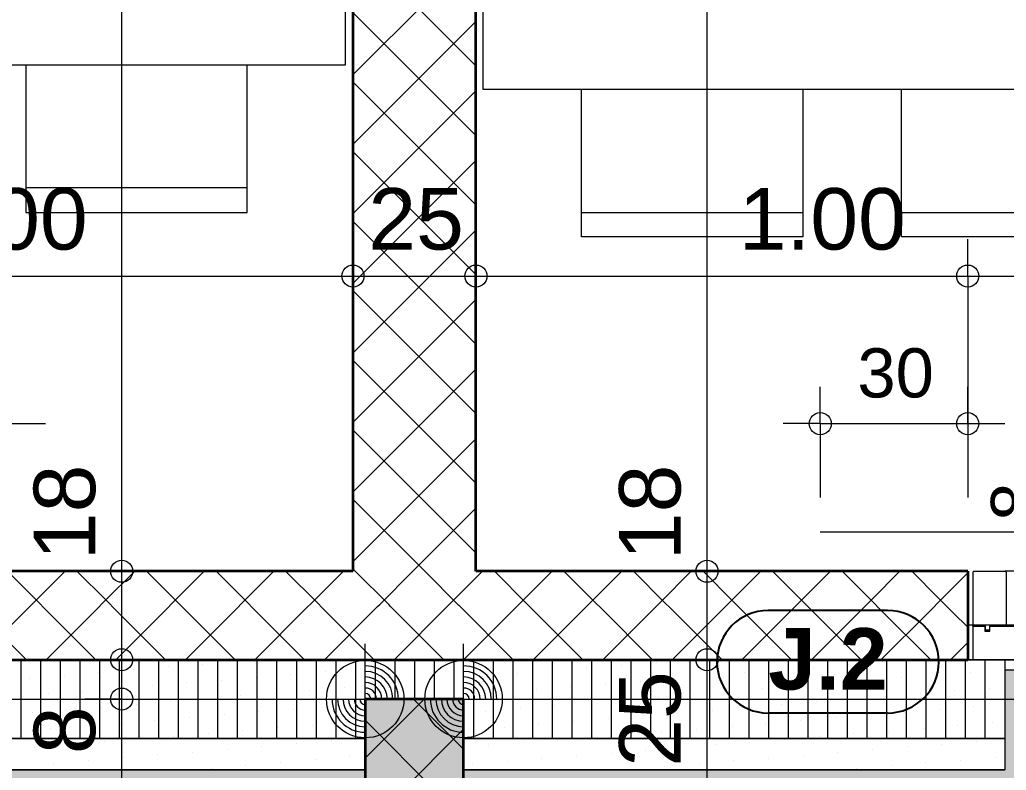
# Model space of a CAD drawing. Header units: metres. Extents: x 0.003 to 0.843, y 0.003 to 0.597.
# Drawn here: x 0.46231 to 0.50242, y 0.1981 to 0.22862 of the extents above; entities that cross this region are included whole.
import ezdxf

# ---------------------------------------------------------------- set-up
doc = ezdxf.new("R2010")
doc.units = ezdxf.units.M
for name, pattern in [('AUSGEZOGEN', [0]), ('PHANTOM', [63.5, 31.75, -6.35, 6.35, -6.35, 6.35, -6.35]), ('PUNKT', [6.35, 0, -6.35]), ('RAND', [44.45, 12.7, -6.35, 12.7, -6.35, 0, -6.35]), ('VERDECKT', [9.525, 6.35, -3.175])]:
    doc.linetypes.add(name, pattern=pattern)
for name, color, linetype, lineweight in [('Allgemein', 7, 'AUSGEZOGEN', 18), ('Bodenplatte', 7, 'AUSGEZOGEN', 18), ('Daemmung', 7, 'AUSGEZOGEN', 18), ('Decke', 7, 'AUSGEZOGEN', 35), ('Deckendaemmung', 7, 'AUSGEZOGEN', 13), ('Fenster', 7, 'AUSGEZOGEN', 18), ('Text Koten', 7, 'AUSGEZOGEN', 25), ('Text Werkplan Ausfuehrung', 7, 'AUSGEZOGEN', 25), ('Unterkonstruktion', 7, 'AUSGEZOGEN', 18), ('Vorhangbrett', 7, 'AUSGEZOGEN', 13), ('Wand Beton bewehrt', 7, 'AUSGEZOGEN', 35), ('Werkplan- Ausfuehrungsmasse', 7, 'AUSGEZOGEN', 13)]:
    doc.layers.add(name, color=color, linetype=linetype, lineweight=lineweight)
doc.layers.add('Moebel', color=7, linetype='AUSGEZOGEN', lineweight=13, true_color=0xababab)
doc.styles.add('ARIAL', font='ARIAL.TTF')

msp = doc.modelspace()

# ---------------------------------------------------------------- hatches: boundary and pattern name
at = {"layer": 'Allgemein', "linetype": 'AUSGEZOGEN', "lineweight": 13}
msp.add_hatch(color=32, dxfattribs=at).paths.add_polyline_path([(0.50316, 0.199397), (0.50316, 0.202171), (0.50236, 0.202171), (0.50236, 0.199397), (0.50236, 0.198597), (0.50236, 0.198117), (0.50236, 0.197637), (0.50236, 0.197237), (0.50316, 0.197237), (0.50316, 0.197637), (0.50316, 0.198117), (0.50316, 0.198597)])
h = msp.add_hatch(color=32, dxfattribs=at)
h.paths.add_polyline_path([(0.47636, 0.198117), (0.45436, 0.198117), (0.45436, 0.197637), (0.47636, 0.197637)])
h.paths.add_polyline_path([(0.62556, 0.198117), (0.62556, 0.197637), (0.63884, 0.197637), (0.63884, 0.198117)])
h.paths.add_polyline_path([(0.48036, 0.198117), (0.48036, 0.197637), (0.50236, 0.197637), (0.50236, 0.198117)])
h.paths.add_polyline_path([(0.38076, 0.198117), (0.38076, 0.197637), (0.39146, 0.197637), (0.39146, 0.198117)])
h.paths.add_polyline_path([(0.33116, 0.198117), (0.3174, 0.198117), (0.3174, 0.197637), (0.33116, 0.197637)])
h.paths.add_polyline_path([(0.57596, 0.198117), (0.56526, 0.198117), (0.56526, 0.197637), (0.57596, 0.197637)])
at = {"layer": 'Bodenplatte', "linetype": 'AUSGEZOGEN', "lineweight": 13, "true_color": 0xa8ffa8}
msp.add_hatch(color=81, dxfattribs=at).paths.add_polyline_path([(0.47636, 0.200997), (0.47636, 0.160997), (0.48036, 0.160997), (0.48036, 0.200997)])

# ---------------------------------------------------------------- linework, layer by layer
at = {"layer": 'Allgemein', "color": 7, "linetype": 'AUSGEZOGEN', "lineweight": 13}
for p, q in [((0.50316, 0.202171), (0.50236, 0.202171)), ((0.50236, 0.202171), (0.50236, 0.199397)), ((0.50236, 0.199397), (0.50236, 0.198597)), ((0.50236, 0.198597), (0.50236, 0.198117)), ((0.47636, 0.198117), (0.45436, 0.198117)), ((0.47636, 0.197637), (0.47636, 0.198117)), ((0.50236, 0.198117), (0.48036, 0.198117)), ((0.48036, 0.198117), (0.48036, 0.197637))]:
    msp.add_line(p, q, dxfattribs=at)
at = {"layer": 'Bodenplatte', "color": 92, "linetype": 'VERDECKT', "lineweight": 18, "true_color": 0x00c600}
msp.add_line((0.32236, 0.202597), (0.63436, 0.202597), dxfattribs=at)
at = {"layer": 'Daemmung', "color": 7, "linetype": 'AUSGEZOGEN', "lineweight": 18}
for p, q in [((0.50086, 0.202597), (0.45586, 0.202597)), ((0.50236, 0.202597), (0.50086, 0.202597)), ((0.50236, 0.202597), (0.50236, 0.202171)), ((0.50236, 0.202171), (0.50236, 0.199397)), ((0.47636, 0.199397), (0.47636, 0.200997)), ((0.47636, 0.200997), (0.48036, 0.200997)), ((0.48036, 0.200997), (0.48036, 0.199397)), ((0.45436, 0.199397), (0.47636, 0.199397)), ((0.48036, 0.199397), (0.50236, 0.199397))]:
    msp.add_line(p, q, dxfattribs=at)
at = {"layer": 'Daemmung', "color": 7, "linetype": 'AUSGEZOGEN', "lineweight": 13}
for points in [[(0.46236, 0.202597), (0.46236, 0.202597), (0.46236, 0.201628), (0.46236, 0.201628), (0.46236, 0.199397)], [(0.46316, 0.202597), (0.46316, 0.202597), (0.46316, 0.201617), (0.46316, 0.201617), (0.46316, 0.199397)], [(0.46396, 0.202597), (0.46396, 0.202597), (0.46396, 0.201606), (0.46396, 0.201606), (0.46396, 0.199397)], [(0.46396, 0.202597), (0.46396, 0.202597), (0.46396, 0.201606), (0.46396, 0.201606), (0.46396, 0.199397)], [(0.46476, 0.202597), (0.46476, 0.202597), (0.46476, 0.201595), (0.46476, 0.201595), (0.46476, 0.199397)], [(0.46556, 0.202597), (0.46556, 0.202597), (0.46556, 0.201584), (0.46556, 0.201584), (0.46556, 0.199397)], [(0.46636, 0.202597), (0.46636, 0.202597), (0.46636, 0.202597), (0.46636, 0.202597), (0.46636, 0.201574), (0.46636, 0.201574), (0.46636, 0.199397)], [(0.46716, 0.202597), (0.46716, 0.202597), (0.46716, 0.202597), (0.46716, 0.202597), (0.46716, 0.201563), (0.46716, 0.201563), (0.46716, 0.199397)], [(0.46716, 0.202597), (0.46716, 0.202597), (0.46716, 0.202597), (0.46716, 0.202597), (0.46716, 0.201563), (0.46716, 0.201563), (0.46716, 0.199397)], [(0.46796, 0.202597), (0.46796, 0.202597), (0.46796, 0.202597), (0.46796, 0.202597), (0.46796, 0.201552), (0.46796, 0.201552), (0.46796, 0.199397)], [(0.46876, 0.202597), (0.46876, 0.202597), (0.46876, 0.202597), (0.46876, 0.202597), (0.46876, 0.201541), (0.46876, 0.201541), (0.46876, 0.199397)], [(0.46956, 0.202597), (0.46956, 0.202597), (0.46956, 0.202597), (0.46956, 0.202597), (0.46956, 0.20153), (0.46956, 0.20153), (0.46956, 0.199397)], [(0.47036, 0.202597), (0.47036, 0.202597), (0.47036, 0.202597), (0.47036, 0.202597), (0.47036, 0.201519), (0.47036, 0.201519), (0.47036, 0.199397)], [(0.47036, 0.202597), (0.47036, 0.202597), (0.47036, 0.202597), (0.47036, 0.202597), (0.47036, 0.201519), (0.47036, 0.201519), (0.47036, 0.199397)], [(0.47116, 0.202597), (0.47116, 0.202597), (0.47116, 0.202597), (0.47116, 0.202597), (0.47116, 0.201508), (0.47116, 0.201508), (0.47116, 0.199397)], [(0.47196, 0.202597), (0.47196, 0.202597), (0.47196, 0.202597), (0.47196, 0.202597), (0.47196, 0.201497), (0.47196, 0.201497), (0.47196, 0.199397)], [(0.47276, 0.202597), (0.47276, 0.202597), (0.47276, 0.202597), (0.47276, 0.202597), (0.47276, 0.201486), (0.47276, 0.201486), (0.47276, 0.199397)], [(0.47356, 0.202597), (0.47356, 0.202597), (0.47356, 0.202597), (0.47356, 0.202597), (0.47356, 0.201475), (0.47356, 0.201475), (0.47356, 0.199397)], [(0.47356, 0.202597), (0.47356, 0.202597), (0.47356, 0.202597), (0.47356, 0.202597), (0.47356, 0.201475), (0.47356, 0.201475), (0.47356, 0.199397)], [(0.47436, 0.202597), (0.47436, 0.202597), (0.47436, 0.202597), (0.47436, 0.202597), (0.47436, 0.201464), (0.47436, 0.201464), (0.47436, 0.199397)], [(0.47516, 0.202597), (0.47516, 0.202597), (0.47516, 0.202597), (0.47516, 0.202597), (0.47516, 0.201453), (0.47516, 0.201453), (0.47516, 0.199397), (0.47516, 0.199397)], [(0.47596, 0.202597), (0.47596, 0.202597), (0.47596, 0.202597), (0.47596, 0.202597), (0.47596, 0.201442), (0.47596, 0.201442), (0.47596, 0.199397), (0.47596, 0.199397)], [(0.47676, 0.202597), (0.47676, 0.202597), (0.47676, 0.202597), (0.47676, 0.201431), (0.47676, 0.201431), (0.47676, 0.200997)], [(0.47676, 0.202597), (0.47676, 0.202597), (0.47676, 0.202597), (0.47676, 0.201431), (0.47676, 0.201431), (0.47676, 0.200997)], [(0.47756, 0.202597), (0.47756, 0.202597), (0.47756, 0.202597), (0.47756, 0.202597), (0.47756, 0.20142), (0.47756, 0.20142), (0.47756, 0.200997)], [(0.47836, 0.202597), (0.47836, 0.201409), (0.47836, 0.201409), (0.47836, 0.200997)], [(0.47916, 0.202597), (0.47916, 0.201399), (0.47916, 0.201399), (0.47916, 0.200997)], [(0.47996, 0.202597), (0.47996, 0.201388), (0.47996, 0.201388), (0.47996, 0.200997)], [(0.47996, 0.202597), (0.47996, 0.201388), (0.47996, 0.201388), (0.47996, 0.200997)], [(0.48076, 0.202597), (0.48076, 0.201377), (0.48076, 0.201377), (0.48076, 0.199397), (0.48076, 0.199397)], [(0.48156, 0.202597), (0.48156, 0.201366), (0.48156, 0.201366), (0.48156, 0.199397), (0.48156, 0.199397)], [(0.48236, 0.202597), (0.48236, 0.201355), (0.48236, 0.201355), (0.48236, 0.199397), (0.48236, 0.199397)], [(0.48316, 0.202597), (0.48316, 0.201344), (0.48316, 0.201344), (0.48316, 0.199397), (0.48316, 0.199397)], [(0.48316, 0.202597), (0.48316, 0.201344), (0.48316, 0.201344), (0.48316, 0.199397), (0.48316, 0.199397)], [(0.48396, 0.202597), (0.48396, 0.201333), (0.48396, 0.201333), (0.48396, 0.199397), (0.48396, 0.199397)], [(0.48476, 0.202597), (0.48476, 0.201322), (0.48476, 0.201322), (0.48476, 0.199397), (0.48476, 0.199397)], [(0.48556, 0.202597), (0.48556, 0.201311), (0.48556, 0.201311), (0.48556, 0.199397), (0.48556, 0.199397)], [(0.48636, 0.202597), (0.48636, 0.2013), (0.48636, 0.2013), (0.48636, 0.199397), (0.48636, 0.199397)], [(0.48636, 0.202597), (0.48636, 0.2013), (0.48636, 0.2013), (0.48636, 0.199397), (0.48636, 0.199397)], [(0.48716, 0.202597), (0.48716, 0.201289), (0.48716, 0.201289), (0.48716, 0.199397), (0.48716, 0.199397)], [(0.48796, 0.202597), (0.48796, 0.201278), (0.48796, 0.201278), (0.48796, 0.199397)], [(0.48876, 0.202597), (0.48876, 0.201267), (0.48876, 0.201267), (0.48876, 0.199397)], [(0.48956, 0.202597), (0.48956, 0.201256), (0.48956, 0.201256), (0.48956, 0.199397)], [(0.48956, 0.202597), (0.48956, 0.201256), (0.48956, 0.201256), (0.48956, 0.199397)], [(0.49036, 0.202597), (0.49036, 0.201245), (0.49036, 0.201245), (0.49036, 0.199397)], [(0.49116, 0.202597), (0.49116, 0.201235), (0.49116, 0.201235), (0.49116, 0.199397)], [(0.49196, 0.202597), (0.49196, 0.201224), (0.49196, 0.201224), (0.49196, 0.199397)], [(0.49276, 0.202597), (0.49276, 0.201213), (0.49276, 0.201213), (0.49276, 0.199397)], [(0.49276, 0.202597), (0.49276, 0.201213), (0.49276, 0.201213), (0.49276, 0.199397)], [(0.49356, 0.202597), (0.49356, 0.201202), (0.49356, 0.201202), (0.49356, 0.199397)], [(0.49436, 0.202597), (0.49436, 0.201191), (0.49436, 0.201191), (0.49436, 0.199397)], [(0.49516, 0.202597), (0.49516, 0.20118), (0.49516, 0.20118), (0.49516, 0.199397)], [(0.49596, 0.202597), (0.49596, 0.201169), (0.49596, 0.201169), (0.49596, 0.199397)], [(0.49596, 0.202597), (0.49596, 0.201169), (0.49596, 0.201169), (0.49596, 0.199397)], [(0.49676, 0.202597), (0.49676, 0.201158), (0.49676, 0.201158), (0.49676, 0.199397)], [(0.49756, 0.202597), (0.49756, 0.201147), (0.49756, 0.201147), (0.49756, 0.199397)], [(0.49836, 0.202597), (0.49836, 0.201136), (0.49836, 0.201136), (0.49836, 0.199397)], [(0.49916, 0.202597), (0.49916, 0.201125), (0.49916, 0.201125), (0.49916, 0.199397)], [(0.49916, 0.202597), (0.49916, 0.201125), (0.49916, 0.201125), (0.49916, 0.199397)], [(0.49996, 0.202597), (0.49996, 0.201114), (0.49996, 0.201114), (0.49996, 0.199397)], [(0.50076, 0.202597), (0.50076, 0.201103), (0.50076, 0.201103), (0.50076, 0.199397)], [(0.50156, 0.202597), (0.50156, 0.201092), (0.50156, 0.201092), (0.50156, 0.199397)], [(0.50236, 0.202597), (0.50236, 0.201081), (0.50236, 0.201081), (0.50236, 0.199397)]]:
    msp.add_lwpolyline(points, dxfattribs=at)
at = {"layer": 'Decke', "color": 92, "linetype": 'PHANTOM', "lineweight": 18, "true_color": 0x00c600}
msp.add_line((0.32236, 0.202597), (0.63436, 0.202597), dxfattribs=at)
at = {"layer": 'Decke', "color": 92, "linetype": 'RAND', "lineweight": 18, "true_color": 0x00c600}
msp.add_line((0.31916, 0.200997), (0.63756, 0.200997), dxfattribs=at)
at = {"layer": 'Deckendaemmung', "color": 211, "linetype": 'AUSGEZOGEN', "lineweight": 13, "true_color": 0xff70ff}
for p, q in [((0.480381, 0.202565), (0.480381, 0.202565)), ((0.466934, 0.202193), (0.466934, 0.202193)), ((0.468344, 0.202306), (0.468344, 0.202306)), ((0.469753, 0.20242), (0.469753, 0.20242)), ((0.471163, 0.202533), (0.471163, 0.202533)), ((0.476152, 0.202225), (0.476152, 0.202225)), ((0.48537, 0.202258), (0.48537, 0.202258)), ((0.48678, 0.202371), (0.48678, 0.202371)), ((0.488189, 0.202484), (0.488189, 0.202484)), ((0.493179, 0.202177), (0.493179, 0.202177)), ((0.494589, 0.20229), (0.494589, 0.20229)), ((0.495998, 0.202403), (0.495998, 0.202403)), ((0.497407, 0.202517), (0.497407, 0.202517)), ((0.502397, 0.202209), (0.502397, 0.202209)), ((0.462706, 0.201853), (0.462706, 0.201853)), ((0.464115, 0.201966), (0.464115, 0.201966)), ((0.465525, 0.202079), (0.465525, 0.202079)), ((0.470515, 0.201772), (0.470515, 0.201772)), ((0.471924, 0.201885), (0.471924, 0.201885)), ((0.473333, 0.201998), (0.473333, 0.201998)), ((0.474743, 0.202112), (0.474743, 0.202112)), ((0.481142, 0.201917), (0.481142, 0.201917)), ((0.482552, 0.202031), (0.482552, 0.202031)), ((0.483961, 0.202144), (0.483961, 0.202144)), ((0.488951, 0.201836), (0.488951, 0.201836)), ((0.49036, 0.20195), (0.49036, 0.20195)), ((0.49177, 0.202063), (0.49177, 0.202063)), ((0.498169, 0.201869), (0.498169, 0.201869)), ((0.499578, 0.201982), (0.499578, 0.201982)), ((0.500988, 0.202095), (0.500988, 0.202095)), ((0.466286, 0.201431), (0.466286, 0.201431)), ((0.467696, 0.201545), (0.467696, 0.201545)), ((0.469105, 0.201658), (0.469105, 0.201658)), ((0.475504, 0.201464), (0.475504, 0.201464)), ((0.483313, 0.201383), (0.483313, 0.201383)), ((0.484722, 0.201496), (0.484722, 0.201496)), ((0.486132, 0.201609), (0.486132, 0.201609)), ((0.487541, 0.201723), (0.487541, 0.201723)), ((0.492531, 0.201415), (0.492531, 0.201415)), ((0.493941, 0.201528), (0.493941, 0.201528)), ((0.49535, 0.201642), (0.49535, 0.201642)), ((0.496759, 0.201755), (0.496759, 0.201755)), ((0.496759, 0.201755), (0.496759, 0.201755)), ((0.501749, 0.201447), (0.501749, 0.201447)), ((0.463467, 0.201205), (0.463467, 0.201205)), ((0.464877, 0.201318), (0.464877, 0.201318)), ((0.469867, 0.20101), (0.469867, 0.20101)), ((0.471276, 0.201124), (0.471276, 0.201124)), ((0.472685, 0.201237), (0.472685, 0.201237)), ((0.474095, 0.20135), (0.474095, 0.20135)), ((0.480494, 0.201156), (0.480494, 0.201156)), ((0.481904, 0.201269), (0.481904, 0.201269)), ((0.486893, 0.200961), (0.486893, 0.200961)), ((0.488303, 0.201075), (0.488303, 0.201075)), ((0.489712, 0.201188), (0.489712, 0.201188)), ((0.489712, 0.201188), (0.489712, 0.201188)), ((0.491122, 0.201302), (0.491122, 0.201302)), ((0.496111, 0.200994), (0.496111, 0.200994)), ((0.497521, 0.201107), (0.497521, 0.201107)), ((0.49893, 0.201221), (0.49893, 0.201221)), ((0.50034, 0.201334), (0.50034, 0.201334)), ((0.464229, 0.200556), (0.464229, 0.200556)), ((0.465638, 0.20067), (0.465638, 0.20067)), ((0.467048, 0.200783), (0.467048, 0.200783)), ((0.468457, 0.200897), (0.468457, 0.200897)), ((0.473447, 0.200589), (0.473447, 0.200589)), ((0.474856, 0.200702), (0.474856, 0.200702)), ((0.476266, 0.200816), (0.476266, 0.200816)), ((0.482665, 0.200621), (0.482665, 0.200621)), ((0.482665, 0.200621), (0.482665, 0.200621)), ((0.484074, 0.200735), (0.484074, 0.200735)), ((0.485484, 0.200848), (0.485484, 0.200848)), ((0.491883, 0.200654), (0.491883, 0.200654)), ((0.493292, 0.200767), (0.493292, 0.200767)), ((0.494702, 0.20088), (0.494702, 0.20088)), ((0.499692, 0.200573), (0.499692, 0.200573)), ((0.501101, 0.200686), (0.501101, 0.200686)), ((0.462819, 0.200443), (0.462819, 0.200443)), ((0.469219, 0.200249), (0.469219, 0.200249)), ((0.470628, 0.200362), (0.470628, 0.200362)), ((0.472037, 0.200475), (0.472037, 0.200475)), ((0.481256, 0.200508), (0.481256, 0.200508)), ((0.486245, 0.2002), (0.486245, 0.2002)), ((0.487655, 0.200313), (0.487655, 0.200313)), ((0.489064, 0.200427), (0.489064, 0.200427)), ((0.490474, 0.20054), (0.490474, 0.20054)), ((0.495463, 0.200232), (0.495463, 0.200232)), ((0.496873, 0.200346), (0.496873, 0.200346)), ((0.498282, 0.200459), (0.498282, 0.200459)), ((0.463581, 0.199795), (0.463581, 0.199795)), ((0.46499, 0.199908), (0.46499, 0.199908)), ((0.4664, 0.200022), (0.4664, 0.200022)), ((0.467809, 0.200135), (0.467809, 0.200135)), ((0.472799, 0.199827), (0.472799, 0.199827)), ((0.474208, 0.199941), (0.474208, 0.199941)), ((0.475618, 0.200054), (0.475618, 0.200054)), ((0.475618, 0.200054), (0.475618, 0.200054)), ((0.482017, 0.19986), (0.482017, 0.19986)), ((0.483426, 0.199973), (0.483426, 0.199973)), ((0.484836, 0.200087), (0.484836, 0.200087)), ((0.489826, 0.199779), (0.489826, 0.199779)), ((0.491235, 0.199892), (0.491235, 0.199892)), ((0.492644, 0.200006), (0.492644, 0.200006)), ((0.494054, 0.200119), (0.494054, 0.200119)), ((0.499044, 0.199811), (0.499044, 0.199811)), ((0.500453, 0.199925), (0.500453, 0.199925)), ((0.501863, 0.200038), (0.501863, 0.200038)), ((0.467161, 0.199374), (0.467161, 0.199374)), ((0.46857, 0.199487), (0.46857, 0.199487)), ((0.46857, 0.199487), (0.46857, 0.199487)), ((0.46998, 0.199601), (0.46998, 0.199601)), ((0.471389, 0.199714), (0.471389, 0.199714)), ((0.480607, 0.199746), (0.480607, 0.199746)), ((0.485597, 0.199439), (0.485597, 0.199439)), ((0.487007, 0.199552), (0.487007, 0.199552)), ((0.488416, 0.199665), (0.488416, 0.199665)), ((0.493406, 0.199358), (0.493406, 0.199358)), ((0.494815, 0.199471), (0.494815, 0.199471)), ((0.496225, 0.199584), (0.496225, 0.199584)), ((0.497634, 0.199698), (0.497634, 0.199698)), ((0.462933, 0.199034), (0.462933, 0.199034)), ((0.464342, 0.199147), (0.464342, 0.199147)), ((0.465752, 0.19926), (0.465752, 0.19926)), ((0.470741, 0.198953), (0.470741, 0.198953)), ((0.472151, 0.199066), (0.472151, 0.199066)), ((0.47356, 0.199179), (0.47356, 0.199179)), ((0.47497, 0.199293), (0.47497, 0.199293)), ((0.481369, 0.199098), (0.481369, 0.199098)), ((0.482778, 0.199212), (0.482778, 0.199212)), ((0.484188, 0.199325), (0.484188, 0.199325)), ((0.489178, 0.199017), (0.489178, 0.199017)), ((0.490587, 0.199131), (0.490587, 0.199131)), ((0.491996, 0.199244), (0.491996, 0.199244)), ((0.498396, 0.19905), (0.498396, 0.19905)), ((0.499805, 0.199163), (0.499805, 0.199163)), ((0.501215, 0.199277), (0.501215, 0.199277)), ((0.466513, 0.198612), (0.466513, 0.198612)), ((0.467922, 0.198726), (0.467922, 0.198726)), ((0.469332, 0.198839), (0.469332, 0.198839)), ((0.475731, 0.198645), (0.475731, 0.198645)), ((0.48354, 0.198564), (0.48354, 0.198564)), ((0.484949, 0.198677), (0.484949, 0.198677)), ((0.486359, 0.198791), (0.486359, 0.198791)), ((0.487768, 0.198904), (0.487768, 0.198904)), ((0.492758, 0.198596), (0.492758, 0.198596)), ((0.494167, 0.19871), (0.494167, 0.19871)), ((0.495577, 0.198823), (0.495577, 0.198823)), ((0.496986, 0.198936), (0.496986, 0.198936)), ((0.501976, 0.198629), (0.501976, 0.198629)), ((0.463694, 0.198386), (0.463694, 0.198386)), ((0.465104, 0.198499), (0.465104, 0.198499)), ((0.470093, 0.198191), (0.470093, 0.198191)), ((0.471503, 0.198305), (0.471503, 0.198305)), ((0.472912, 0.198418), (0.472912, 0.198418)), ((0.474322, 0.198531), (0.474322, 0.198531)), ((0.480721, 0.198337), (0.480721, 0.198337)), ((0.48213, 0.19845), (0.48213, 0.19845)), ((0.48853, 0.198256), (0.48853, 0.198256)), ((0.489939, 0.198369), (0.489939, 0.198369)), ((0.491348, 0.198483), (0.491348, 0.198483)), ((0.496338, 0.198175), (0.496338, 0.198175)), ((0.497748, 0.198288), (0.497748, 0.198288)), ((0.497748, 0.198288), (0.497748, 0.198288)), ((0.499157, 0.198402), (0.499157, 0.198402)), ((0.500567, 0.198515), (0.500567, 0.198515)), ((0.48712, 0.198143), (0.48712, 0.198143))]:
    msp.add_line(p, q, dxfattribs=at)
at = {"layer": 'Fenster', "color": 7, "linetype": 'AUSGEZOGEN', "lineweight": 13}
for p, q in [((0.50106, 0.206157), (0.5011, 0.206197)), ((0.5011, 0.206197), (0.50238, 0.206197)), ((0.50238, 0.206197), (0.50242, 0.206157)), ((0.5331, 0.206197), (0.50238, 0.206197)), ((0.50106, 0.206157), (0.50106, 0.202617)), ((0.50242, 0.206157), (0.50242, 0.203977)), ((0.50108, 0.203957), (0.50106, 0.203977)), ((0.50106, 0.203937), (0.50108, 0.203957)), ((0.501574, 0.203957), (0.50108, 0.203957)), ((0.50108, 0.203957), (0.50155, 0.203957)), ((0.50155, 0.203957), (0.50156, 0.203947)), ((0.50156, 0.203947), (0.50156, 0.203757)), ((0.501574, 0.203817), (0.501574, 0.203957)), ((0.501594, 0.203797), (0.501574, 0.203817)), ((0.501726, 0.203797), (0.501594, 0.203797)), ((0.501746, 0.203817), (0.501726, 0.203797)), ((0.5024, 0.203957), (0.501746, 0.203957)), ((0.501746, 0.203957), (0.501746, 0.203817)), ((0.50176, 0.203947), (0.50177, 0.203957)), ((0.50176, 0.203757), (0.50176, 0.203947)), ((0.50177, 0.203957), (0.50388, 0.203957)), ((0.50242, 0.203977), (0.5024, 0.203957)), ((0.50156, 0.203757), (0.50176, 0.203757)), ((0.50108, 0.202597), (0.50106, 0.202617)), ((0.50332, 0.202597), (0.50108, 0.202597))]:
    msp.add_line(p, q, dxfattribs=at)
at = {"layer": 'Moebel', "color": 253, "linetype": 'AUSGEZOGEN', "lineweight": 13, "true_color": 0xababab}
for p, q in [((0.47556, 0.226787), (0.47556, 0.242787)), ((0.48116, 0.225787), (0.48116, 0.241787)), ((0.41956, 0.226787), (0.47556, 0.226787)), ((0.46256, 0.226787), (0.46256, 0.220787)), ((0.47156, 0.220787), (0.47156, 0.226787)), ((0.53716, 0.225787), (0.48116, 0.225787)), ((0.48516, 0.219787), (0.48516, 0.225787)), ((0.49416, 0.225787), (0.49416, 0.219787)), ((0.49816, 0.219787), (0.49816, 0.225787)), ((0.47156, 0.221787), (0.46256, 0.221787)), ((0.46256, 0.220787), (0.47156, 0.220787)), ((0.48516, 0.220787), (0.49416, 0.220787)), ((0.49816, 0.220787), (0.50716, 0.220787)), ((0.49416, 0.219787), (0.48516, 0.219787)), ((0.50716, 0.219787), (0.49816, 0.219787))]:
    msp.add_line(p, q, dxfattribs=at)
at = {"layer": 'Text Koten', "color": 240, "linetype": 'AUSGEZOGEN', "lineweight": 13}
for p, q in [((0.47636, 0.198747), (0.47636, 0.203247)), ((0.48036, 0.198747), (0.48036, 0.203247)), ((0.47636, 0.199422), (0.47636, 0.202572)), ((0.48036, 0.199422), (0.48036, 0.202572)), ((0.47411, 0.200997), (0.47861, 0.200997)), ((0.474787, 0.200997), (0.477935, 0.200997)), ((0.47811, 0.200997), (0.48261, 0.200997)), ((0.478787, 0.200997), (0.481935, 0.200997))]:
    msp.add_line(p, q, dxfattribs=at)
for centre in [(0.47636, 0.200997), (0.48036, 0.200997)]:
    msp.add_circle(centre, 0.001575, dxfattribs=at)
for centre, radius, start, end in [((0.47636, 0.200997), 0.00135, 0, 90), ((0.48036, 0.200997), 0.00135, 0, 90), ((0.47636, 0.200997), 0.001125, 0, 90), ((0.47636, 0.200997), 0.0009, 0, 90), ((0.48036, 0.200997), 0.001125, 0, 90), ((0.48036, 0.200997), 0.0009, 0, 90), ((0.47636, 0.200997), 0.000675, 0, 90), ((0.47636, 0.200997), 0.00045, 0, 90), ((0.48036, 0.200997), 0.000675, 0, 90), ((0.48036, 0.200997), 0.00045, 0, 90), ((0.47636, 0.200997), 0.00135, 180, 270), ((0.47636, 0.200997), 0.001125, 180, 270), ((0.47636, 0.200997), 0.0009, 180, 270), ((0.47636, 0.200997), 0.000675, 180, 270), ((0.47636, 0.200997), 0.00045, 180, 270), ((0.47636, 0.200997), 0.000225, 180, 270), ((0.47636, 0.200997), 0.000225, 0, 90), ((0.48036, 0.200997), 0.00135, 180, 270), ((0.48036, 0.200997), 0.001125, 180, 270), ((0.48036, 0.200997), 0.0009, 180, 270), ((0.48036, 0.200997), 0.000675, 180, 270), ((0.48036, 0.200997), 0.00045, 180, 270), ((0.48036, 0.200997), 0.000225, 180, 270), ((0.48036, 0.200997), 0.000225, 0, 90)]:
    msp.add_arc(centre, radius, start, end, dxfattribs=at)
at = {"layer": 'Text Werkplan Ausfuehrung', "color": 92, "linetype": 'AUSGEZOGEN', "lineweight": 25, "true_color": 0x00b300}
for p, q in [((0.497601, 0.204597), (0.492746, 0.204597)), ((0.497601, 0.200431), (0.492746, 0.200431))]:
    msp.add_line(p, q, dxfattribs=at)
for centre, start, end in [((0.492746, 0.202514), 90, 270), ((0.497601, 0.202514), 270, 90)]:
    msp.add_arc(centre, 0.002083, start, end, dxfattribs=at)
at = {"layer": 'Unterkonstruktion', "color": 7, "linetype": 'AUSGEZOGEN', "lineweight": 13}
for p, q in [((0.47636, 0.199397), (0.45436, 0.199397)), ((0.47636, 0.198597), (0.47636, 0.199397)), ((0.50236, 0.199397), (0.48036, 0.199397)), ((0.48036, 0.199397), (0.48036, 0.198597)), ((0.50236, 0.199397), (0.50236, 0.198597)), ((0.47636, 0.198117), (0.47636, 0.198597)), ((0.48036, 0.198597), (0.48036, 0.198117)), ((0.50236, 0.198597), (0.50236, 0.198117)), ((0.45436, 0.198117), (0.47636, 0.198117)), ((0.48036, 0.198117), (0.50236, 0.198117))]:
    msp.add_line(p, q, dxfattribs=at)
at = {"layer": 'Vorhangbrett', "color": 191, "linetype": 'AUSGEZOGEN', "lineweight": 13, "true_color": 0xbe96ea}
for p, q in [((0.49486, 0.212197), (0.49486, 0.213697)), ((0.50086, 0.212197), (0.50086, 0.213697)), ((0.46186, 0.212197), (0.46336, 0.212197)), ((0.49486, 0.212197), (0.49336, 0.212197)), ((0.49486, 0.212197), (0.49486, 0.210697)), ((0.49486, 0.212197), (0.49486, 0.209197)), ((0.49486, 0.212197), (0.50086, 0.212197)), ((0.50086, 0.212197), (0.50086, 0.210697)), ((0.50086, 0.212197), (0.50086, 0.209197)), ((0.50086, 0.212197), (0.50236, 0.212197))]:
    msp.add_line(p, q, dxfattribs=at)
at = {"layer": 'Vorhangbrett', "color": 191, "linetype": 'PUNKT', "lineweight": 13, "true_color": 0xbe96ea}
msp.add_line((0.49486, 0.207797), (0.63086, 0.207797), dxfattribs=at)
at = {"layer": 'Vorhangbrett', "color": 191, "linetype": 'AUSGEZOGEN', "lineweight": 13, "true_color": 0xbe96ea}
for centre in [(0.49486, 0.212197), (0.50086, 0.212197)]:
    msp.add_circle(centre, 0.00045, dxfattribs=at)
at = {"layer": 'Wand Beton bewehrt', "color": 7, "linetype": 'AUSGEZOGEN', "lineweight": 35}
for p, q in [((0.47586, 0.263377), (0.47586, 0.206197)), ((0.48086, 0.206197), (0.48086, 0.261377)), ((0.47586, 0.206197), (0.45586, 0.206197)), ((0.50086, 0.206197), (0.48086, 0.206197)), ((0.50086, 0.206197), (0.50086, 0.203997)), ((0.50086, 0.203997), (0.50086, 0.202597)), ((0.45586, 0.202597), (0.50086, 0.202597)), ((0.47636, 0.200997), (0.47636, 0.199397)), ((0.48036, 0.200997), (0.47636, 0.200997)), ((0.48036, 0.199397), (0.48036, 0.200997)), ((0.47636, 0.199397), (0.47636, 0.198597)), ((0.48036, 0.198597), (0.48036, 0.199397)), ((0.47636, 0.198597), (0.47636, 0.198117)), ((0.48036, 0.198117), (0.48036, 0.198597)), ((0.47636, 0.198117), (0.47636, 0.197637)), ((0.48036, 0.197637), (0.48036, 0.198117))]:
    msp.add_line(p, q, dxfattribs=at)
at = {"layer": 'Wand Beton bewehrt', "color": 7, "linetype": 'AUSGEZOGEN', "lineweight": 13}
for p, q in [((0.47586, 0.231747), (0.48086, 0.226747)), ((0.47586, 0.226381), (0.48086, 0.231381)), ((0.47586, 0.228919), (0.48086, 0.223919)), ((0.47586, 0.223553), (0.48086, 0.228553)), ((0.47586, 0.22609), (0.48086, 0.22109)), ((0.47586, 0.220724), (0.48086, 0.225724)), ((0.47586, 0.223262), (0.48086, 0.218262)), ((0.47586, 0.217896), (0.48086, 0.222896)), ((0.47586, 0.220433), (0.48086, 0.215433)), ((0.47586, 0.215068), (0.48086, 0.220068)), ((0.47586, 0.217605), (0.48086, 0.212605)), ((0.47586, 0.212239), (0.48086, 0.217239)), ((0.47586, 0.214776), (0.48086, 0.209776)), ((0.47586, 0.209411), (0.48086, 0.214411)), ((0.47586, 0.211948), (0.48086, 0.206948)), ((0.47586, 0.206582), (0.48086, 0.211582)), ((0.47586, 0.20912), (0.478782, 0.206197)), ((0.478303, 0.206197), (0.48086, 0.208754)), ((0.47586, 0.206291), (0.475954, 0.206197)), ((0.500159, 0.202597), (0.50086, 0.203298)), ((0.47636, 0.198597), (0.47876, 0.200997)), ((0.478325, 0.200997), (0.48036, 0.198963)), ((0.47636, 0.200134), (0.48036, 0.196134)), ((0.47636, 0.195769), (0.48036, 0.199769))]:
    msp.add_line(p, q, dxfattribs=at)
at = {"layer": 'Wand Beton bewehrt', "color": 180, "linetype": 'PUNKT', "lineweight": 18}
for p, q in [((0.56676, 0.203997), (0.50086, 0.203997)), ((0.50086, 0.203997), (0.50086, 0.202597)), ((0.50086, 0.202597), (0.50236, 0.202597)), ((0.50236, 0.202597), (0.50316, 0.202597))]:
    msp.add_line(p, q, dxfattribs=at)
at = {"layer": 'Wand Beton bewehrt', "color": 7, "linetype": 'AUSGEZOGEN', "lineweight": 13}
for points in [[(0.462583, 0.202597), (0.460661, 0.204519), (0.460661, 0.204519), (0.460098, 0.205083), (0.460098, 0.205083), (0.458983, 0.206197)], [(0.460561, 0.202597), (0.462511, 0.204547), (0.462511, 0.204547), (0.463005, 0.205041), (0.463005, 0.205041), (0.464161, 0.206197)], [(0.465412, 0.202597), (0.463449, 0.20456), (0.463449, 0.20456), (0.462967, 0.205042), (0.462967, 0.205042), (0.461812, 0.206197)], [(0.46339, 0.202597), (0.465381, 0.204589), (0.465381, 0.204589), (0.465794, 0.205002), (0.465794, 0.205002), (0.46699, 0.206197)], [(0.46824, 0.202597), (0.466236, 0.204601), (0.466236, 0.204601), (0.465836, 0.205001), (0.465836, 0.205001), (0.46464, 0.206197)], [(0.466218, 0.202597), (0.468252, 0.204631), (0.468252, 0.204631), (0.468583, 0.204962), (0.468583, 0.204962), (0.469818, 0.206197)], [(0.471068, 0.202597), (0.469023, 0.204642), (0.469023, 0.204642), (0.468706, 0.20496), (0.468706, 0.20496), (0.467468, 0.206197)], [(0.469047, 0.202597), (0.471123, 0.204673), (0.471123, 0.204673), (0.471371, 0.204922), (0.471371, 0.204922), (0.472647, 0.206197)], [(0.473897, 0.202597), (0.471811, 0.204683), (0.471811, 0.204683), (0.471575, 0.204919), (0.471575, 0.204919), (0.470297, 0.206197)], [(0.471875, 0.202597), (0.473993, 0.204715), (0.473993, 0.204715), (0.47416, 0.204882), (0.47416, 0.204882), (0.475475, 0.206197)], [(0.476725, 0.202597), (0.474598, 0.204724), (0.474598, 0.204724), (0.474444, 0.204878), (0.474444, 0.204878), (0.473125, 0.206197)], [(0.474703, 0.202597), (0.476864, 0.204758), (0.476864, 0.204758), (0.476949, 0.204843), (0.476949, 0.204843), (0.478303, 0.206197)], [(0.479554, 0.202597), (0.477386, 0.204765), (0.477386, 0.204765), (0.477314, 0.204837), (0.477314, 0.204837), (0.475954, 0.206197)], [(0.477532, 0.202597), (0.479734, 0.2048), (0.479734, 0.2048), (0.479737, 0.204803), (0.479737, 0.204803), (0.481132, 0.206197)], [(0.482382, 0.202597), (0.480183, 0.204796), (0.480183, 0.204796), (0.480173, 0.204806), (0.480173, 0.204806), (0.478782, 0.206197)], [(0.48036, 0.202597), (0.482526, 0.204763), (0.482526, 0.204763), (0.482605, 0.204842), (0.482605, 0.204842), (0.48396, 0.206197)], [(0.485211, 0.202597), (0.483052, 0.204755), (0.483052, 0.204755), (0.482961, 0.204847), (0.482961, 0.204847), (0.481611, 0.206197)], [(0.483189, 0.202597), (0.485315, 0.204723), (0.485315, 0.204723), (0.485476, 0.204884), (0.485476, 0.204884), (0.486789, 0.206197)], [(0.488039, 0.202597), (0.485922, 0.204715), (0.485922, 0.204715), (0.485748, 0.204888), (0.485748, 0.204888), (0.484439, 0.206197)], [(0.486017, 0.202597), (0.488103, 0.204683), (0.488103, 0.204683), (0.488346, 0.204927), (0.488346, 0.204927), (0.489617, 0.206197)], [(0.490867, 0.202597), (0.488791, 0.204674), (0.488791, 0.204674), (0.488535, 0.204929), (0.488535, 0.204929), (0.487267, 0.206197)], [(0.488846, 0.202597), (0.490892, 0.204644), (0.490892, 0.204644), (0.491217, 0.204969), (0.491217, 0.204969), (0.492446, 0.206197)], [(0.493696, 0.202597), (0.491661, 0.204633), (0.491661, 0.204633), (0.491323, 0.20497), (0.491323, 0.20497), (0.490096, 0.206197)], [(0.491674, 0.202597), (0.493681, 0.204604), (0.493681, 0.204604), (0.494088, 0.205011), (0.494088, 0.205011), (0.495274, 0.206197)], [(0.496524, 0.202597), (0.49453, 0.204592), (0.49453, 0.204592), (0.49411, 0.205011), (0.49411, 0.205011), (0.492924, 0.206197)], [(0.494502, 0.202597), (0.496469, 0.204564), (0.496469, 0.204564), (0.496958, 0.205053), (0.496958, 0.205053), (0.498102, 0.206197)], [(0.499353, 0.202597), (0.497399, 0.204551), (0.497399, 0.204551), (0.496898, 0.205052), (0.496898, 0.205052), (0.495753, 0.206197)], [(0.50086, 0.203919), (0.500269, 0.20451), (0.500269, 0.20451), (0.499685, 0.205093), (0.499685, 0.205093), (0.498581, 0.206197)], [(0.497331, 0.202597), (0.499258, 0.204524), (0.499258, 0.204524), (0.499829, 0.205095), (0.499829, 0.205095), (0.50086, 0.206126)]]:
    msp.add_lwpolyline(points, dxfattribs=at)
at = {"layer": 'Werkplan- Ausfuehrungsmasse', "color": 7, "linetype": 'AUSGEZOGEN', "lineweight": 13}
for p, q in [((0.46646, 0.206197), (0.46646, 0.263377)), ((0.49026, 0.206197), (0.49026, 0.261377)), ((0.47586, 0.218197), (0.47586, 0.219697)), ((0.48086, 0.218197), (0.48086, 0.219697)), ((0.50086, 0.218197), (0.50086, 0.219697)), ((0.45586, 0.218197), (0.47586, 0.218197)), ((0.47586, 0.218197), (0.47586, 0.216697)), ((0.47586, 0.218197), (0.47586, 0.218197)), ((0.47586, 0.218197), (0.48086, 0.218197)), ((0.48086, 0.218197), (0.48086, 0.216697)), ((0.48086, 0.218197), (0.48086, 0.218197)), ((0.48086, 0.218197), (0.50086, 0.218197)), ((0.50086, 0.218197), (0.50086, 0.216697)), ((0.50086, 0.218197), (0.56676, 0.218197)), ((0.46646, 0.206197), (0.46496, 0.206197)), ((0.46646, 0.206197), (0.46796, 0.206197)), ((0.46646, 0.202597), (0.46646, 0.206197)), ((0.49026, 0.206197), (0.48876, 0.206197)), ((0.49026, 0.206197), (0.49176, 0.206197)), ((0.49026, 0.206197), (0.49026, 0.206197)), ((0.49026, 0.202597), (0.49026, 0.206197)), ((0.46646, 0.202597), (0.46496, 0.202597)), ((0.46646, 0.202597), (0.46796, 0.202597)), ((0.46646, 0.200997), (0.46646, 0.202597)), ((0.49026, 0.202597), (0.48876, 0.202597)), ((0.49026, 0.202597), (0.49176, 0.202597)), ((0.49026, 0.202597), (0.49026, 0.202597)), ((0.49026, 0.197637), (0.49026, 0.202597)), ((0.46646, 0.200997), (0.46496, 0.200997)), ((0.46646, 0.200997), (0.46796, 0.200997)), ((0.46646, 0.115497), (0.46646, 0.200997))]:
    msp.add_line(p, q, dxfattribs=at)
msp.add_lwpolyline([(0.50086, 0.218197), (0.50086, 0.215793), (0.50086, 0.215793), (0.50086, 0.214851), (0.50086, 0.214851), (0.50086, 0.209755)], dxfattribs=at)
for centre in [(0.47586, 0.218197), (0.48086, 0.218197), (0.50086, 0.218197), (0.46646, 0.206197), (0.49026, 0.206197), (0.46646, 0.202597), (0.49026, 0.202597), (0.46646, 0.200997)]:
    msp.add_circle(centre, 0.00045, dxfattribs=at)

# ---------------------------------------------------------------- texts
at = {"layer": 'Text Werkplan Ausfuehrung', "color": 92, "linetype": 'AUSGEZOGEN', "lineweight": 25, "true_color": 0x00b300, "insert": (0.492746, 0.201347), "char_height": 0.0025, "width": 0.00125, "attachment_point": 7, "style": 'ARIAL'}
msp.add_mtext('\\fArial|i0|b1|c0|p0;J.2', dxfattribs=at)
at = {"layer": 'Vorhangbrett', "color": 191, "linetype": 'AUSGEZOGEN', "lineweight": 18, "true_color": 0xbe96ea, "insert": (0.496373, 0.213233), "char_height": 0.002, "width": 0.001, "attachment_point": 7, "style": 'ARIAL'}
msp.add_mtext('30', dxfattribs=at)
at = {"layer": 'Vorhangbrett', "color": 191, "linetype": 'AUSGEZOGEN', "lineweight": 18, "true_color": 0xbe96ea, "insert": (0.503826, 0.208247), "char_height": 0.002, "width": 0.001, "attachment_point": 7, "rotation": 90, "style": 'ARIAL'}
msp.add_mtext('8', dxfattribs=at)
at = {"layer": 'Werkplan- Ausfuehrungsmasse', "color": 7, "linetype": 'AUSGEZOGEN', "lineweight": 25, "char_height": 0.0025, "width": 0.00125, "attachment_point": 7, "style": 'ARIAL'}
for s, insert in [('1.00', (0.45828, 0.21924)), ('25', (0.476488, 0.21924)), ('1.00', (0.491545, 0.21924))]:
    msp.add_mtext(s, dxfattribs=dict(at, insert=insert))
at = {"layer": 'Werkplan- Ausfuehrungsmasse', "color": 7, "linetype": 'AUSGEZOGEN', "lineweight": 25, "char_height": 0.0025, "width": 0.00125, "attachment_point": 7, "rotation": 90, "style": 'ARIAL'}
for s, insert in [('18', (0.465417, 0.206647)), ('18', (0.489217, 0.206647)), ('25', (0.489217, 0.198245)), ('8', (0.465417, 0.198758))]:
    msp.add_mtext(s, dxfattribs=dict(at, insert=insert))

doc.saveas('drawing.dxf')
